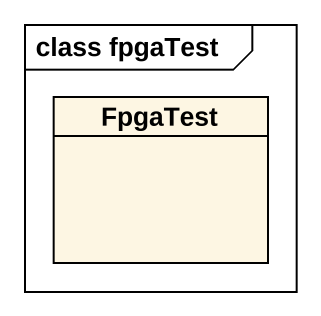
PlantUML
@startuml
mainframe class fpgaTest
hide circle
hide empty members
class FpgaTest
@enduml
